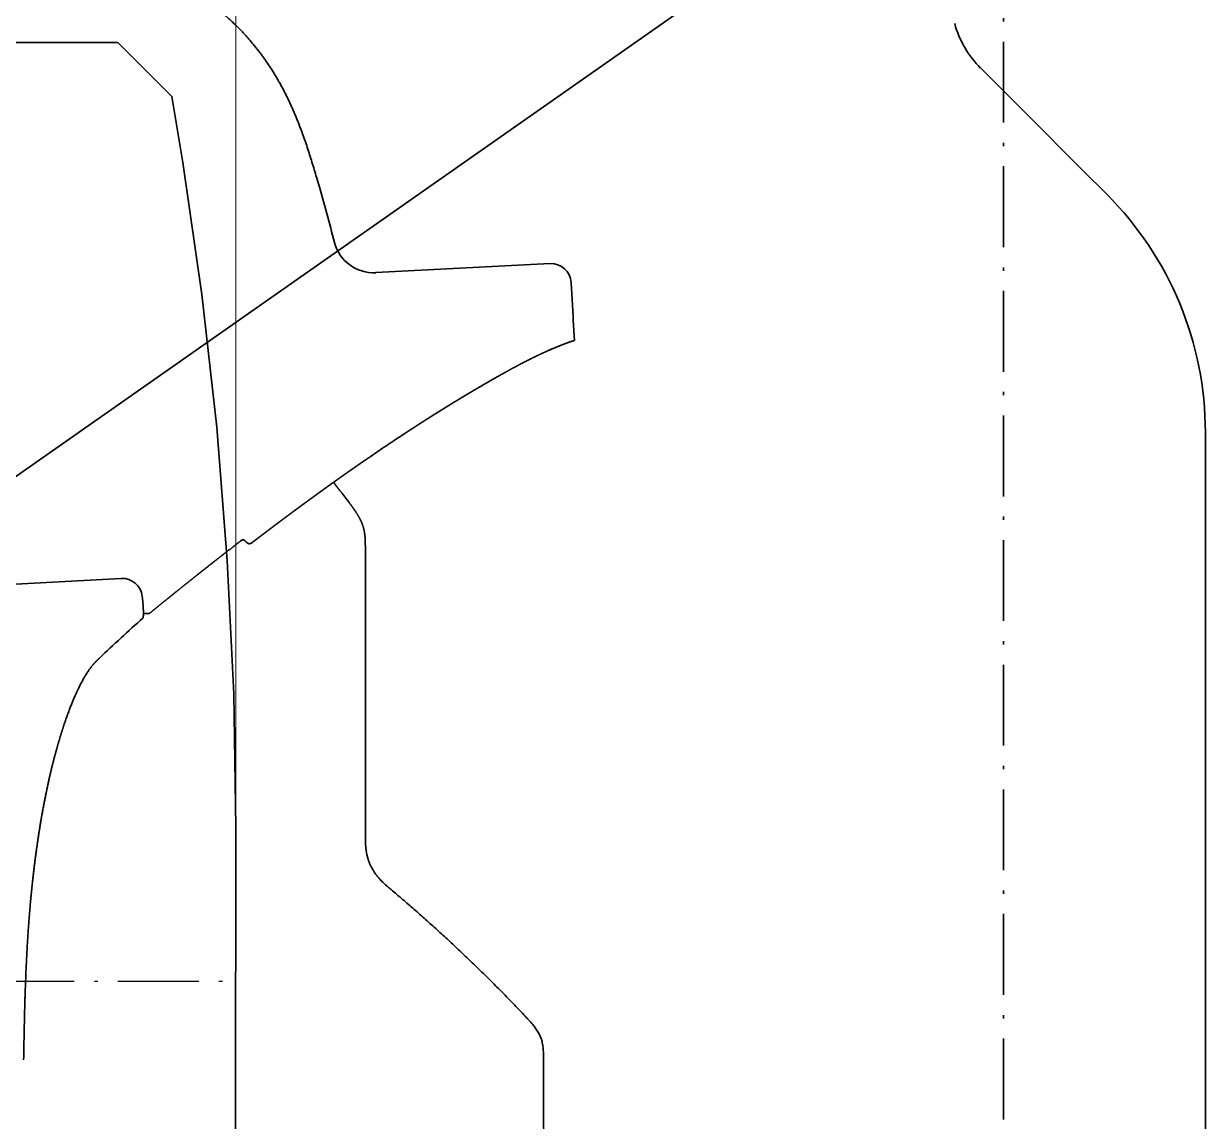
# Model space of a CAD drawing. Header units: millimetres. Extents: x 120 to 10915, y 515 to 8014.
# Drawn here: x 2454.5 to 2630, y 3207.7 to 3370.7 of the extents above; entities that cross this region are included whole.
import ezdxf

# ---------------------------------------------------------------- set-up
doc = ezdxf.new("R2010")
doc.units = ezdxf.units.MM
doc.linetypes.add('DASHDOT', pattern=[18.5, 12, -3, 0.5, -3])
doc.layers.get('0').update_dxf_attribs({"lineweight": 13})
for name, color, linetype, lineweight in [('201_Dimensions', 7, 'Continuous', 13), ('202_Information', 7, 'Continuous', 13), ('205_Chassis_top_view', 7, 'Continuous', 13), ('206_Cab_side_and_top_view', 7, 'Continuous', 13)]:
    doc.layers.add(name, color=color, linetype=linetype, lineweight=lineweight)

# ---------------------------------------------------------------- blocks, each defined once
blk = doc.blocks.new('PREL')
at = {"layer": '202_Information', "color": 1, "lineweight": 35}
blk.add_line((2051.28542, 851.966058), (2624.691851, 1253.469564), dxfattribs=at)
blk = doc.blocks.new('2647074_1')
at = {"layer": '201_Dimensions', "color": 2, "linetype": 'DASHDOT', "lineweight": 35}
blk.add_line((2600, 150), (2600, 1275), dxfattribs=at)
blk = doc.blocks.new('2409089_1')
at = {"layer": '206_Cab_side_and_top_view', "color": 3, "lineweight": 35}
for p, q in [((2495.85, 1184.5), (2495.86, 1184.45)), ((2497.98, 1177.88), (2498.31, 1176.76)), ((2506.78, 1163.71), (2532.68, 1165.06)), ((2535.83, 1162.22), (2535.96, 1159.73)), ((2535.96, 1159.73), (2536.09, 1157.24)), ((2536.09, 1157.24), (2536.11, 1156.93)), ((2536.11, 1156.93), (2536.12, 1156.64)), ((2536.12, 1156.64), (2536.28, 1153.64)), ((2505.24, 1122.31), (2505.24, 1080.3)), ((2468.98, 1118.3), (2444, 1116.98)), ((2472.11, 1115.64), (2472.13, 1115.43)), ((2472.39, 1113.09), (2473.18, 1113.13)), ((2465.75, 1106.49), (2465.76, 1106.5))]:
    blk.add_line(p, q, dxfattribs=at)
blk.add_lwpolyline([(2531.78, 797.91, 0.000638), (2531.71, 1046.35)], format="xyb", dxfattribs=at)
for centre, radius, start, end in [((2210.31, 1093.34), 299.84, 14.4556, 16.1548), ((2506.46, 1169.7), 6, 194.5652, 273), ((2532.83, 1162.07), 3, 3.0043, 92.9998), ((2455.66, 1094.48), 58.8, 36.6719, 38.6764), ((2469.14, 1115.32), 2.99, 6.2267, 93.1394), ((2473.18, 1113.17), 0.038, 274.727, 311.6967), ((2736.4, 819.77), 394.28, 132.0758, 133.3464)]:
    blk.add_arc(centre, radius, start, end, dxfattribs=at)
blk.add_ellipse((2472.24, 1116.08), major_axis=(0.14, -2.99), ratio=0.101171, start_param=5.952514, end_param=6.283106, dxfattribs=at)
for points, degree, knots in [([(2454.99, 1211.07), (2458.12, 1210.98), (2461.26, 1210.89), (2464.4, 1210.61), (2469.88, 1209.65), (2475.11, 1207.78), (2477.31, 1206.77), (2481.6, 1204.35), (2485.41, 1201.2), (2487.2, 1199.41), (2490.41, 1195.59), (2492.96, 1191.3), (2494.05, 1189.09), (2495, 1186.81), (2495.85, 1184.5)], 5, [0, 0, 0, 0, 0, 0, 15.677911, 15.677911, 15.677911, 27.686838, 27.686838, 27.686838, 40.269464, 40.269464, 40.269464, 52.568408, 52.568408, 52.568408, 52.568408, 52.568408, 52.568408]), ([(2495.86, 1184.45), (2495.99, 1184.1), (2496.25, 1183.38), (2496.62, 1182.3), (2496.97, 1181.21), (2497.32, 1180.11), (2497.65, 1179), (2497.87, 1178.25), (2497.98, 1177.88)], 3, [0, 0, 0, 0, 1.139769, 2.284055, 3.428249, 4.579925, 5.742512, 6.905067, 6.905067, 6.905067, 6.905067]), ([(2525.09, 1148.39), (2525.5, 1148.63), (2525.91, 1148.85), (2526.32, 1149.08), (2527.13, 1149.53), (2527.94, 1149.96), (2528.33, 1150.17), (2529.27, 1150.65), (2530.21, 1151.12), (2530.76, 1151.39), (2531.39, 1151.68), (2532.02, 1151.96), (2532.1, 1152), (2532.27, 1152.08), (2532.43, 1152.15), (2532.53, 1152.19), (2532.75, 1152.29), (2532.97, 1152.38), (2533.12, 1152.45), (2533.41, 1152.57), (2533.69, 1152.69), (2533.84, 1152.75), (2534.21, 1152.9), (2534.58, 1153.04), (2534.8, 1153.13), (2535.11, 1153.24), (2535.42, 1153.35), (2535.49, 1153.38), (2535.65, 1153.43), (2535.8, 1153.49), (2535.87, 1153.51), (2535.98, 1153.55), (2536.08, 1153.58), (2536.11, 1153.59), (2536.14, 1153.6), (2536.17, 1153.61), (2536.18, 1153.61), (2536.19, 1153.61), (2536.2, 1153.62), (2536.2, 1153.62), (2536.21, 1153.62), (2536.22, 1153.62), (2536.23, 1153.63), (2536.23, 1153.63), (2536.24, 1153.63), (2536.24, 1153.63), (2536.24, 1153.63), (2536.24, 1153.63), (2536.25, 1153.63), (2536.25, 1153.63), (2536.25, 1153.63), (2536.25, 1153.63), (2536.25, 1153.63), (2536.26, 1153.64), (2536.26, 1153.64), (2536.26, 1153.64), (2536.27, 1153.64), (2536.27, 1153.64), (2536.28, 1153.64), (2536.28, 1153.64), (2536.28, 1153.64), (2536.28, 1153.64), (2536.28, 1153.64)], 5, [0, 0, 0, 0, 0, 0, 2.353489, 2.353489, 2.353489, 4.615329, 4.615329, 4.615329, 7.62328, 7.62328, 7.62328, 8.084458, 8.084458, 8.084458, 8.532176, 8.532176, 8.532176, 9.298243, 9.298243, 9.298243, 10.080401, 10.080401, 10.080401, 11.317776, 11.317776, 11.317776, 11.731292, 11.731292, 11.731292, 12.14809, 12.14809, 12.14809, 12.311817, 12.311817, 12.311817, 12.344666, 12.344666, 12.344666, 12.377554, 12.377554, 12.377554, 12.410443, 12.410443, 12.410443, 12.421332, 12.421332, 12.421332, 12.432221, 12.432221, 12.432221, 12.443106, 12.443106, 12.443106, 12.45399, 12.45399, 12.45399, 12.497383, 12.497383, 12.497383, 12.583375, 12.583375, 12.583375, 12.583375, 12.583375, 12.583375]), ([(2525.09, 1148.39), (2525.06, 1148.38), (2525.03, 1148.36), (2525, 1148.34), (2524.94, 1148.31), (2524.88, 1148.27), (2524.85, 1148.26), (2524.78, 1148.22), (2524.72, 1148.19), (2524.69, 1148.17), (2524.63, 1148.13), (2524.57, 1148.1), (2524.54, 1148.08), (2524.48, 1148.05), (2524.42, 1148.01), (2524.39, 1148), (2524.33, 1147.96), (2524.26, 1147.93), (2524.23, 1147.91), (2524.17, 1147.87), (2524.11, 1147.84), (2524.08, 1147.82), (2524.02, 1147.79), (2523.96, 1147.75), (2523.93, 1147.73), (2523.87, 1147.7), (2523.81, 1147.66), (2523.78, 1147.65), (2523.71, 1147.61), (2523.65, 1147.58), (2523.62, 1147.56), (2523.56, 1147.52), (2523.5, 1147.49), (2523.47, 1147.47), (2523.41, 1147.44), (2523.35, 1147.4), (2523.32, 1147.38), (2523.26, 1147.35), (2523.2, 1147.31), (2523.17, 1147.29), (2523.11, 1147.26), (2523.05, 1147.23), (2523.01, 1147.21), (2522.95, 1147.17), (2522.89, 1147.14), (2522.86, 1147.12), (2522.8, 1147.08), (2522.74, 1147.05), (2522.71, 1147.03), (2522.64, 1146.99), (2522.57, 1146.95), (2522.52, 1146.92), (2522.44, 1146.87), (2522.36, 1146.83), (2522.32, 1146.8), (2522.24, 1146.76), (2522.16, 1146.71), (2522.11, 1146.68), (2522.03, 1146.64), (2521.95, 1146.59), (2521.91, 1146.56), (2521.83, 1146.51), (2521.74, 1146.47), (2521.71, 1146.44), (2521.62, 1146.39), (2521.54, 1146.34), (2521.5, 1146.33), (2521.42, 1146.28), (2521.34, 1146.23), (2521.29, 1146.2), (2521.21, 1146.15), (2521.13, 1146.11), (2521.09, 1146.08), (2521.01, 1146.03), (2520.93, 1145.98), (2520.89, 1145.96), (2520.81, 1145.91), (2520.73, 1145.86), (2520.68, 1145.84), (2520.6, 1145.79), (2520.52, 1145.74), (2520.48, 1145.72), (2520.4, 1145.67), (2520.31, 1145.62), (2520.27, 1145.6), (2520.19, 1145.55), (2520.11, 1145.5), (2520.07, 1145.47), (2519.99, 1145.42), (2519.91, 1145.38), (2519.87, 1145.35), (2519.78, 1145.3), (2519.7, 1145.25), (2519.66, 1145.23), (2519.58, 1145.18), (2519.5, 1145.13), (2519.46, 1145.11), (2519.38, 1145.06), (2519.3, 1145.01), (2519.26, 1144.99), (2519.19, 1144.94), (2519.11, 1144.9), (2519.08, 1144.87), (2519, 1144.83), (2518.92, 1144.78), (2518.89, 1144.76), (2518.81, 1144.71), (2518.74, 1144.67), (2518.7, 1144.64), (2518.62, 1144.6), (2518.55, 1144.55), (2518.51, 1144.53), (2518.43, 1144.48), (2518.36, 1144.44), (2518.32, 1144.41), (2518.24, 1144.37), (2518.17, 1144.32), (2518.13, 1144.3), (2518.06, 1144.25), (2517.98, 1144.21), (2517.94, 1144.18), (2517.87, 1144.14), (2517.79, 1144.09), (2517.75, 1144.07), (2517.68, 1144.02), (2517.6, 1143.97), (2517.57, 1143.95), (2517.49, 1143.91), (2517.42, 1143.86), (2517.38, 1143.84), (2517.3, 1143.79), (2517.23, 1143.74), (2517.19, 1143.72), (2517.12, 1143.67), (2517.04, 1143.63), (2517, 1143.6), (2516.93, 1143.56), (2516.85, 1143.51), (2516.81, 1143.49), (2516.74, 1143.44), (2516.66, 1143.39), (2516.63, 1143.37), (2516.55, 1143.32), (2516.48, 1143.28), (2516.44, 1143.25), (2516.36, 1143.2), (2516.27, 1143.15), (2516.23, 1143.12), (2516.13, 1143.06), (2516.04, 1143.01), (2516, 1142.98), (2515.91, 1142.92), (2515.82, 1142.86), (2515.76, 1142.83), (2515.67, 1142.77), (2515.58, 1142.72), (2515.53, 1142.69), (2515.44, 1142.63), (2515.35, 1142.57), (2515.3, 1142.54), (2515.21, 1142.49), (2515.13, 1142.43), (2515.07, 1142.39), (2514.98, 1142.34), (2514.89, 1142.28), (2514.84, 1142.25), (2514.75, 1142.19), (2514.66, 1142.14), (2514.61, 1142.11), (2514.52, 1142.05), (2514.43, 1141.99), (2514.39, 1141.96), (2514.29, 1141.9), (2514.2, 1141.84), (2514.16, 1141.81), (2514.06, 1141.76), (2513.97, 1141.7), (2513.93, 1141.67), (2513.83, 1141.61), (2513.74, 1141.55), (2513.7, 1141.52), (2513.61, 1141.46), (2513.51, 1141.4), (2513.47, 1141.37), (2513.38, 1141.32), (2513.28, 1141.26), (2513.24, 1141.23), (2513.15, 1141.17), (2513.06, 1141.11), (2513.01, 1141.08), (2512.92, 1141.02), (2512.83, 1140.96), (2512.78, 1140.93), (2512.69, 1140.87), (2512.6, 1140.81), (2512.55, 1140.78), (2512.46, 1140.72), (2512.37, 1140.66), (2512.32, 1140.63), (2512.23, 1140.57), (2512.13, 1140.51), (2512.09, 1140.48), (2512, 1140.42), (2511.9, 1140.36), (2511.86, 1140.33), (2511.76, 1140.27), (2511.67, 1140.21), (2511.62, 1140.18), (2511.53, 1140.12), (2511.44, 1140.06), (2511.39, 1140.03), (2510.25, 1139.28), (2509.11, 1138.53), (2508.02, 1137.8), (2506.9, 1137.03), (2505.77, 1136.26), (2505.73, 1136.23), (2505.64, 1136.17), (2505.55, 1136.11), (2505.51, 1136.08), (2505.41, 1136.01), (2505.31, 1135.95), (2505.27, 1135.91), (2505.17, 1135.85), (2505.07, 1135.78), (2505.03, 1135.75), (2504.93, 1135.68), (2504.83, 1135.62), (2504.79, 1135.58), (2504.69, 1135.52), (2504.59, 1135.45), (2504.55, 1135.42), (2504.45, 1135.35), (2504.35, 1135.28), (2504.31, 1135.25), (2504.21, 1135.18), (2504.11, 1135.11), (2504.07, 1135.09), (2503.97, 1135.02), (2503.88, 1134.95), (2503.83, 1134.92), (2503.73, 1134.85), (2503.64, 1134.79), (2503.58, 1134.75), (2503.49, 1134.68), (2503.4, 1134.62), (2503.35, 1134.58), (2503.25, 1134.52), (2503.16, 1134.45), (2503.11, 1134.42), (2503.01, 1134.35), (2502.91, 1134.28), (2502.88, 1134.26), (2502.78, 1134.19), (2502.68, 1134.12), (2502.63, 1134.08), (2502.54, 1134.02), (2502.44, 1133.95), (2502.4, 1133.92), (2502.3, 1133.85), (2502.21, 1133.78), (2502.16, 1133.75), (2502.06, 1133.68), (2501.97, 1133.61), (2501.92, 1133.58), (2501.83, 1133.51), (2501.73, 1133.45), (2501.69, 1133.42), (2501.59, 1133.35), (2501.5, 1133.29), (2501.46, 1133.25), (2501.36, 1133.19), (2501.27, 1133.12), (2501.23, 1133.09), (2501.14, 1133.02), (2501.04, 1132.96), (2501, 1132.93), (2500.91, 1132.86), (2500.81, 1132.8), (2500.77, 1132.76), (2500.68, 1132.7), (2500.58, 1132.63), (2500.54, 1132.6), (2500.45, 1132.54), (2500.36, 1132.47), (2500.31, 1132.44), (2500.22, 1132.37), (2500.13, 1132.31), (2500.08, 1132.27), (2499.99, 1132.21), (2499.9, 1132.15), (2499.85, 1132.11), (2499.76, 1132.04), (2499.67, 1131.98), (2499.63, 1131.95), (2499.53, 1131.88), (2499.44, 1131.81), (2499.39, 1131.78), (2499.3, 1131.72), (2499.21, 1131.65), (2499.17, 1131.62), (2499.07, 1131.55), (2498.98, 1131.49), (2498.94, 1131.45), (2498.85, 1131.39), (2498.75, 1131.32), (2498.71, 1131.29), (2498.61, 1131.22), (2498.52, 1131.15), (2498.49, 1131.13), (2498.39, 1131.06), (2498.3, 1130.99), (2498.25, 1130.96), (2498.15, 1130.89), (2498.05, 1130.82), (2497.99, 1130.77), (2497.87, 1130.68), (2497.76, 1130.6), (2497.71, 1130.56), (2497.6, 1130.48), (2497.48, 1130.4), (2497.43, 1130.36), (2497.31, 1130.28), (2497.2, 1130.19), (2497.14, 1130.15), (2497.03, 1130.07), (2496.91, 1129.98), (2496.87, 1129.95), (2496.75, 1129.87), (2496.63, 1129.78), (2496.58, 1129.74), (2496.46, 1129.65), (2496.34, 1129.57), (2496.3, 1129.54), (2496.19, 1129.45), (2496.07, 1129.37), (2496.01, 1129.33), (2495.9, 1129.25), (2495.79, 1129.17), (2495.73, 1129.11), (2495.61, 1129.03), (2495.5, 1128.95), (2495.45, 1128.91), (2495.34, 1128.83), (2495.22, 1128.75), (2495.17, 1128.7), (2495.06, 1128.62), (2494.94, 1128.54), (2494.89, 1128.5), (2494.77, 1128.41), (2494.66, 1128.33), (2494.61, 1128.29), (2494.5, 1128.21), (2494.38, 1128.13), (2494.32, 1128.08), (2494.21, 1128), (2494.1, 1127.91), (2494.04, 1127.87), (2493.93, 1127.79), (2493.82, 1127.71), (2493.76, 1127.66), (2493.66, 1127.59), (2493.55, 1127.51), (2493.5, 1127.47), (2493.4, 1127.4), (2493.31, 1127.32), (2493.26, 1127.29), (2493.16, 1127.21), (2493.06, 1127.14), (2493.01, 1127.1), (2492.92, 1127.03), (2492.82, 1126.96), (2492.76, 1126.92), (2492.67, 1126.85), (2492.57, 1126.77), (2492.52, 1126.74), (2492.42, 1126.66), (2492.32, 1126.59), (2492.28, 1126.56), (2492.18, 1126.48), (2492.08, 1126.41), (2492.03, 1126.37), (2491.93, 1126.3), (2491.84, 1126.22), (2491.79, 1126.19), (2491.69, 1126.11), (2491.59, 1126.04), (2491.54, 1126), (2491.45, 1125.93), (2491.35, 1125.86), (2491.3, 1125.82), (2491.2, 1125.74), (2491.1, 1125.67), (2491.05, 1125.63), (2490.96, 1125.56), (2490.86, 1125.49), (2490.81, 1125.45), (2490.71, 1125.38), (2490.62, 1125.3), (2490.57, 1125.26), (2490.47, 1125.19), (2490.38, 1125.12), (2490.32, 1125.08), (2490.22, 1125), (2490.12, 1124.93), (2490.09, 1124.9), (2489.98, 1124.82), (2489.88, 1124.75), (2489.83, 1124.71), (2489.77, 1124.66), (2489.71, 1124.61), (2489.69, 1124.6), (2489.66, 1124.58), (2489.63, 1124.55), (2489.61, 1124.54), (2489.58, 1124.52), (2489.55, 1124.5), (2489.54, 1124.48), (2489.51, 1124.46), (2489.47, 1124.44), (2489.46, 1124.42), (2489.43, 1124.4), (2489.4, 1124.38), (2489.38, 1124.37), (2489.35, 1124.34), (2489.32, 1124.32), (2489.3, 1124.31), (2489.27, 1124.28), (2489.24, 1124.26), (2489.23, 1124.25), (2489.2, 1124.22), (2489.17, 1124.2), (2489.15, 1124.19), (2489.1, 1124.15), (2489.06, 1124.12), (2489.03, 1124.1), (2488.98, 1124.06), (2488.93, 1124.02), (2488.92, 1124.01), (2488.89, 1123.99), (2488.86, 1123.97), (2488.84, 1123.95), (2488.77, 1123.9), (2488.69, 1123.84), (2488.62, 1123.79), (2488.56, 1123.74), (2488.5, 1123.69)], 5, [0, 0, 0, 0, 0, 0, 0.183778, 0.183778, 0.183778, 0.359829, 0.359829, 0.359829, 0.535879, 0.535879, 0.535879, 0.711929, 0.711929, 0.711929, 0.88798, 0.88798, 0.88798, 1.064031, 1.064031, 1.064031, 1.240081, 1.240081, 1.240081, 1.416132, 1.416132, 1.416132, 1.592183, 1.592183, 1.592183, 1.769624, 1.769624, 1.769624, 1.945675, 1.945675, 1.945675, 2.121725, 2.121725, 2.121725, 2.297776, 2.297776, 2.297776, 2.46772, 2.46772, 2.46772, 2.64377, 2.64377, 2.64377, 2.81982, 2.81982, 2.81982, 3.057518, 3.057518, 3.057518, 3.297405, 3.297405, 3.297405, 3.535103, 3.535103, 3.535103, 3.7728, 3.7728, 3.7728, 4.016356, 4.016356, 4.016356, 4.267493, 4.267493, 4.267493, 4.50519, 4.50519, 4.50519, 4.742888, 4.742888, 4.742888, 4.980585, 4.980585, 4.980585, 5.208873, 5.208873, 5.208873, 5.446571, 5.446571, 5.446571, 5.684752, 5.684752, 5.684752, 5.922449, 5.922449, 5.922449, 6.160147, 6.160147, 6.160147, 6.397844, 6.397844, 6.397844, 6.635542, 6.635542, 6.635542, 6.856568, 6.856568, 6.856568, 7.077593, 7.077593, 7.077593, 7.298619, 7.298619, 7.298619, 7.519645, 7.519645, 7.519645, 7.74067, 7.74067, 7.74067, 7.958626, 7.958626, 7.958626, 8.179652, 8.179652, 8.179652, 8.400677, 8.400677, 8.400677, 8.621703, 8.621703, 8.621703, 8.848481, 8.848481, 8.848481, 9.069506, 9.069506, 9.069506, 9.290532, 9.290532, 9.290532, 9.511557, 9.511557, 9.511557, 9.732583, 9.732583, 9.732583, 9.953609, 9.953609, 9.953609, 10.174634, 10.174634, 10.174634, 10.44681, 10.44681, 10.44681, 10.718985, 10.718985, 10.718985, 10.977437, 10.977437, 10.977437, 11.249612, 11.249612, 11.249612, 11.510951, 11.510951, 11.510951, 11.768099, 11.768099, 11.768099, 12.040274, 12.040274, 12.040274, 12.31245, 12.31245, 12.31245, 12.592372, 12.592372, 12.592372, 12.864547, 12.864547, 12.864547, 13.136722, 13.136722, 13.136722, 13.423753, 13.423753, 13.423753, 13.695928, 13.695928, 13.695928, 13.968015, 13.968015, 13.968015, 14.24019, 14.24019, 14.24019, 14.512365, 14.512365, 14.512365, 14.788608, 14.788608, 14.788608, 15.064851, 15.064851, 15.064851, 15.341094, 15.341094, 15.341094, 15.616882, 15.616882, 15.616882, 15.888543, 15.888543, 15.888543, 16.164786, 16.164786, 16.164786, 22.720867, 22.720867, 22.720867, 22.973786, 22.973786, 22.973786, 23.26523, 23.26523, 23.26523, 23.556675, 23.556675, 23.556675, 23.84812, 23.84812, 23.84812, 24.139564, 24.139564, 24.139564, 24.431009, 24.431009, 24.431009, 24.722454, 24.722454, 24.722454, 25.030776, 25.030776, 25.030776, 25.322221, 25.322221, 25.322221, 25.599493, 25.599493, 25.599493, 25.890938, 25.890938, 25.890938, 26.182382, 26.182382, 26.182382, 26.495114, 26.495114, 26.495114, 26.786558, 26.786558, 26.786558, 27.078003, 27.078003, 27.078003, 27.369448, 27.369448, 27.369448, 27.660892, 27.660892, 27.660892, 27.942416, 27.942416, 27.942416, 28.223939, 28.223939, 28.223939, 28.505463, 28.505463, 28.505463, 28.786986, 28.786986, 28.786986, 29.06851, 29.06851, 29.06851, 29.3554, 29.3554, 29.3554, 29.636924, 29.636924, 29.636924, 29.918447, 29.918447, 29.918447, 30.183486, 30.183486, 30.183486, 30.47412, 30.47412, 30.47412, 30.755643, 30.755643, 30.755643, 31.037167, 31.037167, 31.037167, 31.31869, 31.31869, 31.31869, 31.600214, 31.600214, 31.600214, 31.901917, 31.901917, 31.901917, 32.18344, 32.18344, 32.18344, 32.514145, 32.514145, 32.514145, 32.867555, 32.867555, 32.867555, 33.217428, 33.217428, 33.217428, 33.567302, 33.567302, 33.567302, 33.934029, 33.934029, 33.934029, 34.283903, 34.283903, 34.283903, 34.657564, 34.657564, 34.657564, 35.007438, 35.007438, 35.007438, 35.336561, 35.336561, 35.336561, 35.693069, 35.693069, 35.693069, 36.042942, 36.042942, 36.042942, 36.392816, 36.392816, 36.392816, 36.746874, 36.746874, 36.746874, 37.086083, 37.086083, 37.086083, 37.435957, 37.435957, 37.435957, 37.78583, 37.78583, 37.78583, 38.091992, 38.091992, 38.091992, 38.402165, 38.402165, 38.402165, 38.708327, 38.708327, 38.708327, 39.004304, 39.004304, 39.004304, 39.310466, 39.310466, 39.310466, 39.629384, 39.629384, 39.629384, 39.935546, 39.935546, 39.935546, 40.241707, 40.241707, 40.241707, 40.547869, 40.547869, 40.547869, 40.85403, 40.85403, 40.85403, 41.160192, 41.160192, 41.160192, 41.466353, 41.466353, 41.466353, 41.770838, 41.770838, 41.770838, 42.061712, 42.061712, 42.061712, 42.393796, 42.393796, 42.393796, 42.699957, 42.699957, 42.699957, 42.797028, 42.797028, 42.797028, 42.894098, 42.894098, 42.894098, 42.991168, 42.991168, 42.991168, 43.088238, 43.088238, 43.088238, 43.185309, 43.185309, 43.185309, 43.282379, 43.282379, 43.282379, 43.379449, 43.379449, 43.379449, 43.476519, 43.476519, 43.476519, 43.67066, 43.67066, 43.67066, 43.76773, 43.76773, 43.76773, 43.8648, 43.8648, 43.8648, 44.248756, 44.248756, 44.248756, 44.248756, 44.248756, 44.248756]), ([(2502.83, 1129.59), (2503.15, 1129.16), (2503.47, 1128.72), (2503.79, 1128.26), (2504.32, 1127.44), (2504.74, 1126.55), (2504.89, 1126.15), (2505.12, 1125.29), (2505.21, 1124.41), (2505.23, 1123.95), (2505.24, 1123.35), (2505.24, 1122.75), (2505.24, 1122.6), (2505.24, 1122.46), (2505.24, 1122.31)], 5, [0, 0, 0, 0, 0, 0, 2.734729, 2.734729, 2.734729, 4.937793, 4.937793, 4.937793, 7.20872, 7.20872, 7.20872, 7.951992, 7.951992, 7.951992, 7.951992, 7.951992, 7.951992]), ([(2486.71, 1123.88), (2486.43, 1123.65), (2486.14, 1123.43), (2485.85, 1123.21), (2485.08, 1122.61), (2484.3, 1122), (2483.84, 1121.64), (2483.27, 1121.2), (2482.75, 1120.79), (2482.67, 1120.72), (2482.51, 1120.6), (2482.36, 1120.48), (2482.28, 1120.42), (2482.12, 1120.3), (2481.97, 1120.18), (2481.89, 1120.11), (2481.61, 1119.89), (2481.33, 1119.67), (2481.14, 1119.52), (2480.88, 1119.32), (2480.61, 1119.1), (2480.55, 1119.06), (2480.46, 1118.99), (2480.37, 1118.91), (2480.32, 1118.87), (2480.18, 1118.76), (2480.03, 1118.64), (2479.93, 1118.56), (2479.33, 1118.08), (2478.71, 1117.59), (2478.19, 1117.18), (2477.56, 1116.67), (2476.92, 1116.15), (2476.77, 1116.04), (2476.56, 1115.86), (2476.34, 1115.69), (2476.27, 1115.63), (2476.13, 1115.51), (2475.99, 1115.4), (2475.89, 1115.32), (2475.31, 1114.86), (2474.73, 1114.39), (2474.21, 1113.96), (2473.71, 1113.55), (2473.2, 1113.14)], 5, [0, 0, 0, 0, 0, 0, 2.348098, 2.348098, 2.348098, 6.298998, 6.298998, 6.298998, 7.01259, 7.01259, 7.01259, 7.733205, 7.733205, 7.733205, 8.581884, 8.581884, 8.581884, 10.698228, 10.698228, 10.698228, 11.090976, 11.090976, 11.090976, 11.496757, 11.496757, 11.496757, 12.328592, 12.328592, 12.328592, 16.524645, 16.524645, 16.524645, 17.69177, 17.69177, 17.69177, 18.283687, 18.283687, 18.283687, 18.814614, 18.814614, 18.814614, 22.798432, 22.798432, 22.798432, 22.798432, 22.798432, 22.798432]), ([(2487.05, 1124.06), (2487.05, 1124.06), (2487.05, 1124.06), (2487.05, 1124.06), (2487.05, 1124.06), (2487.04, 1124.06), (2487.04, 1124.06), (2487.04, 1124.06), (2487.04, 1124.06), (2487.03, 1124.06), (2487.03, 1124.06), (2487.03, 1124.06), (2487.03, 1124.06), (2487.02, 1124.05), (2487.02, 1124.05), (2487.02, 1124.05), (2487.01, 1124.05), (2487.01, 1124.05), (2487, 1124.05), (2487, 1124.05), (2487, 1124.05), (2486.99, 1124.05), (2486.99, 1124.05), (2486.99, 1124.05), (2486.98, 1124.05), (2486.98, 1124.04), (2486.97, 1124.04), (2486.97, 1124.04), (2486.97, 1124.04), (2486.96, 1124.04), (2486.96, 1124.04), (2486.95, 1124.03), (2486.94, 1124.03), (2486.94, 1124.03), (2486.92, 1124.02), (2486.91, 1124.01), (2486.9, 1124.01), (2486.89, 1124), (2486.88, 1124), (2486.88, 1124), (2486.87, 1123.99), (2486.86, 1123.99), (2486.86, 1123.98), (2486.85, 1123.98), (2486.84, 1123.97), (2486.84, 1123.97), (2486.83, 1123.96), (2486.82, 1123.96), (2486.81, 1123.95), (2486.8, 1123.95), (2486.79, 1123.94), (2486.79, 1123.94), (2486.78, 1123.93), (2486.77, 1123.92), (2486.77, 1123.92), (2486.76, 1123.91), (2486.75, 1123.91), (2486.75, 1123.9), (2486.74, 1123.9), (2486.73, 1123.89), (2486.73, 1123.89), (2486.72, 1123.88), (2486.72, 1123.88), (2486.71, 1123.88), (2486.71, 1123.88), (2486.71, 1123.88)], 5, [0, 0, 0, 0, 0, 0, 0.0094793, 0.0094793, 0.0094793, 0.0189586, 0.0189586, 0.0189586, 0.0297203, 0.0297203, 0.0297203, 0.040482, 0.040482, 0.040482, 0.0524572, 0.0524572, 0.0524572, 0.0644323, 0.0644323, 0.0644323, 0.0766538, 0.0766538, 0.0766538, 0.0888753, 0.0888753, 0.0888753, 0.1052909, 0.1052909, 0.1052909, 0.1217065, 0.1217065, 0.1217065, 0.1509242, 0.1509242, 0.1509242, 0.1948294, 0.1948294, 0.1948294, 0.2158207, 0.2158207, 0.2158207, 0.2368121, 0.2368121, 0.2368121, 0.2682884, 0.2682884, 0.2682884, 0.2997647, 0.2997647, 0.2997647, 0.3273587, 0.3273587, 0.3273587, 0.3549528, 0.3549528, 0.3549528, 0.3821853, 0.3821853, 0.3821853, 0.4094178, 0.4094178, 0.4094178, 0.4147994, 0.4147994, 0.4147994, 0.4147994, 0.4147994, 0.4147994]), ([(2488.04, 1123.47), (2488.02, 1123.47), (2488, 1123.47), (2487.99, 1123.47), (2487.95, 1123.47), (2487.92, 1123.48), (2487.9, 1123.48), (2487.84, 1123.5), (2487.78, 1123.53), (2487.74, 1123.56), (2487.68, 1123.6), (2487.63, 1123.64), (2487.62, 1123.65), (2487.58, 1123.68), (2487.55, 1123.71), (2487.53, 1123.73), (2487.5, 1123.76), (2487.47, 1123.79), (2487.46, 1123.8), (2487.43, 1123.83), (2487.4, 1123.86), (2487.39, 1123.87), (2487.36, 1123.9), (2487.32, 1123.93), (2487.3, 1123.95), (2487.26, 1123.99), (2487.2, 1124.02), (2487.16, 1124.04), (2487.12, 1124.06), (2487.07, 1124.06), (2487.06, 1124.06), (2487.06, 1124.06), (2487.06, 1124.06), (2487.06, 1124.06), (2487.06, 1124.06), (2487.05, 1124.06)], 5, [0, 0, 0, 0, 0, 0, 0.128888, 0.128888, 0.128888, 0.257776, 0.257776, 0.257776, 0.683288, 0.683288, 0.683288, 0.885432, 0.885432, 0.885432, 1.084789, 1.084789, 1.084789, 1.286656, 1.286656, 1.286656, 1.484935, 1.484935, 1.484935, 1.687312, 1.687312, 1.687312, 2.055348, 2.055348, 2.055348, 2.064808, 2.064808, 2.064808, 2.074268, 2.074268, 2.074268, 2.074268, 2.074268, 2.074268]), ([(2488.5, 1123.69), (2488.5, 1123.69), (2488.49, 1123.68), (2488.48, 1123.68), (2488.47, 1123.67), (2488.46, 1123.66), (2488.45, 1123.65), (2488.44, 1123.65), (2488.43, 1123.64), (2488.42, 1123.64), (2488.42, 1123.63), (2488.41, 1123.62), (2488.4, 1123.62), (2488.39, 1123.61), (2488.38, 1123.6), (2488.37, 1123.6), (2488.36, 1123.59), (2488.35, 1123.58), (2488.34, 1123.58), (2488.33, 1123.57), (2488.33, 1123.57), (2488.32, 1123.57), (2488.31, 1123.56), (2488.3, 1123.55), (2488.29, 1123.55), (2488.28, 1123.54), (2488.27, 1123.54), (2488.27, 1123.53), (2488.26, 1123.53), (2488.26, 1123.53), (2488.25, 1123.53), (2488.24, 1123.52), (2488.23, 1123.52), (2488.23, 1123.52), (2488.22, 1123.51), (2488.21, 1123.51), (2488.21, 1123.51), (2488.2, 1123.51), (2488.2, 1123.5), (2488.2, 1123.5), (2488.19, 1123.5), (2488.18, 1123.5), (2488.18, 1123.5), (2488.17, 1123.49), (2488.16, 1123.49), (2488.16, 1123.49), (2488.15, 1123.49), (2488.14, 1123.48), (2488.13, 1123.48), (2488.12, 1123.48), (2488.11, 1123.48), (2488.11, 1123.48), (2488.1, 1123.47), (2488.09, 1123.47), (2488.08, 1123.47), (2488.07, 1123.47), (2488.06, 1123.47), (2488.05, 1123.47), (2488.05, 1123.47), (2488.04, 1123.47)], 5, [0, 0, 0, 0, 0, 0, 0.0414458, 0.0414458, 0.0414458, 0.0828917, 0.0828917, 0.0828917, 0.1089755, 0.1089755, 0.1089755, 0.1350593, 0.1350593, 0.1350593, 0.187224, 0.187224, 0.187224, 0.2104457, 0.2104457, 0.2104457, 0.2336675, 0.2336675, 0.2336675, 0.2801002, 0.2801002, 0.2801002, 0.2978672, 0.2978672, 0.2978672, 0.3156342, 0.3156342, 0.3156342, 0.3511641, 0.3511641, 0.3511641, 0.3645107, 0.3645107, 0.3645107, 0.3778573, 0.3778573, 0.3778573, 0.4045473, 0.4045473, 0.4045473, 0.4296922, 0.4296922, 0.4296922, 0.4548371, 0.4548371, 0.4548371, 0.4879572, 0.4879572, 0.4879572, 0.5233097, 0.5233097, 0.5233097, 0.5598525, 0.5598525, 0.5598525, 0.5598525, 0.5598525, 0.5598525]), ([(2488.5, 1123.69), (2488.5, 1123.69), (2488.49, 1123.68), (2488.48, 1123.68), (2488.47, 1123.67), (2488.46, 1123.66), (2488.45, 1123.65), (2488.44, 1123.65), (2488.43, 1123.64), (2488.42, 1123.64), (2488.42, 1123.63), (2488.41, 1123.62), (2488.4, 1123.62), (2488.39, 1123.61), (2488.38, 1123.6), (2488.37, 1123.6), (2488.36, 1123.59), (2488.35, 1123.58), (2488.34, 1123.58), (2488.33, 1123.57), (2488.33, 1123.57), (2488.32, 1123.57), (2488.31, 1123.56), (2488.3, 1123.55), (2488.29, 1123.55), (2488.28, 1123.54), (2488.27, 1123.54), (2488.27, 1123.53), (2488.26, 1123.53), (2488.26, 1123.53), (2488.25, 1123.53), (2488.24, 1123.52), (2488.23, 1123.52), (2488.23, 1123.52), (2488.22, 1123.51), (2488.21, 1123.51), (2488.21, 1123.51), (2488.2, 1123.51), (2488.2, 1123.5), (2488.2, 1123.5), (2488.19, 1123.5), (2488.18, 1123.5), (2488.18, 1123.5), (2488.17, 1123.49), (2488.16, 1123.49), (2488.16, 1123.49), (2488.15, 1123.49), (2488.14, 1123.48), (2488.13, 1123.48), (2488.12, 1123.48), (2488.11, 1123.48), (2488.11, 1123.48), (2488.1, 1123.47), (2488.09, 1123.47), (2488.08, 1123.47), (2488.07, 1123.47), (2488.06, 1123.47), (2488.05, 1123.47), (2488.05, 1123.47), (2488.04, 1123.47)], 5, [0, 0, 0, 0, 0, 0, 0.0414458, 0.0414458, 0.0414458, 0.0828917, 0.0828917, 0.0828917, 0.1089755, 0.1089755, 0.1089755, 0.1350593, 0.1350593, 0.1350593, 0.187224, 0.187224, 0.187224, 0.2104457, 0.2104457, 0.2104457, 0.2336675, 0.2336675, 0.2336675, 0.2801002, 0.2801002, 0.2801002, 0.2978672, 0.2978672, 0.2978672, 0.3156342, 0.3156342, 0.3156342, 0.3511641, 0.3511641, 0.3511641, 0.3645107, 0.3645107, 0.3645107, 0.3778573, 0.3778573, 0.3778573, 0.4045473, 0.4045473, 0.4045473, 0.4296922, 0.4296922, 0.4296922, 0.4548371, 0.4548371, 0.4548371, 0.4879572, 0.4879572, 0.4879572, 0.5233097, 0.5233097, 0.5233097, 0.5598525, 0.5598525, 0.5598525, 0.5598525, 0.5598525, 0.5598525]), ([(2472.13, 1115.43), (2472.17, 1115.08), (2472.2, 1114.73), (2472.23, 1114.39), (2472.27, 1113.77), (2472.28, 1113.2), (2472.28, 1112.96), (2472.27, 1112.67), (2472.23, 1112.5), (2472.22, 1112.46), (2472.2, 1112.44), (2472.19, 1112.43)], 5, [0, 0, 0, 0, 0, 0, 2.122307, 2.122307, 2.122307, 3.822986, 3.822986, 3.822986, 4.38283, 4.38283, 4.38283, 4.38283, 4.38283, 4.38283]), ([(2465.75, 1106.49), (2465.51, 1106.25), (2465.26, 1106.02), (2465.01, 1105.76), (2464.39, 1105.06), (2463.66, 1103.95), (2463.22, 1103.19), (2462.37, 1101.53), (2461.46, 1099.33), (2461.05, 1098.26), (2460.48, 1096.61), (2459.92, 1094.81), (2459.76, 1094.26), (2459.59, 1093.69), (2459.43, 1093.11)], 5, [0, 0, 0, 0, 0, 0, 13.602471, 13.602471, 13.602471, 29.940301, 29.940301, 29.940301, 42.621703, 42.621703, 42.621703, 48.039745, 48.039745, 48.039745, 48.039745, 48.039745, 48.039745]), ([(2459.43, 1093.11), (2458.96, 1091.43), (2458.51, 1089.64), (2458.08, 1087.76), (2457.52, 1085.04), (2457.03, 1082.24), (2456.9, 1081.42), (2456.19, 1076.96), (2455.64, 1072.32), (2455.29, 1068.46), (2454.92, 1062.54), (2454.7, 1056.55), (2454.64, 1054.52), (2454.58, 1051.76), (2454.53, 1048.99), (2454.51, 1048.27), (2454.5, 1047.56), (2454.49, 1046.84)], 5, [0, 0, 0, 0, 0, 0, 15.847751, 15.847751, 15.847751, 22.205237, 22.205237, 22.205237, 50.602462, 50.602462, 50.602462, 65.25461, 65.25461, 65.25461, 70.354975, 70.354975, 70.354975, 70.354975, 70.354975, 70.354975]), ([(2509.07, 1072.11), (2508.97, 1072.2), (2508.76, 1072.37), (2508.46, 1072.63), (2508.16, 1072.89), (2507.92, 1073.12), (2507.73, 1073.31), (2507.59, 1073.45), (2507.45, 1073.59), (2507.32, 1073.74), (2507.19, 1073.89), (2507.06, 1074.04), (2506.94, 1074.19), (2506.82, 1074.35), (2506.7, 1074.51), (2506.59, 1074.67), (2506.48, 1074.83), (2506.38, 1075), (2506.28, 1075.17), (2506.19, 1075.34), (2506.1, 1075.52), (2506.01, 1075.7), (2505.92, 1075.89), (2505.84, 1076.09), (2505.77, 1076.29), (2505.7, 1076.48), (2505.64, 1076.66), (2505.59, 1076.83), (2505.55, 1077), (2505.46, 1077.34), (2505.41, 1077.63), (2505.37, 1077.86)], 3, [0, 0, 0, 0, 0.40333, 0.804285, 1.203471, 1.601281, 1.799678, 1.997833, 2.195766, 2.393495, 2.591035, 2.788399, 2.985601, 3.182651, 3.379485, 3.576198, 3.772798, 3.969292, 4.165688, 4.361994, 4.558216, 4.75436, 4.968763, 5.183092, 5.397354, 5.611559, 5.789042, 5.966503, 6.143948, 6.321381, 7.025211, 7.025211, 7.025211, 7.025211]), ([(2528.97, 1053.33), (2528.44, 1053.89), (2527.39, 1054.99), (2525.8, 1056.63), (2524.19, 1058.26), (2522.56, 1059.87), (2520.92, 1061.46), (2519.26, 1063.04), (2517.59, 1064.6), (2515.9, 1066.15), (2514.2, 1067.67), (2512.49, 1069.18), (2510.78, 1070.66), (2509.64, 1071.63), (2509.07, 1072.11)], 3, [0, 0, 0, 0, 2.29104, 4.579923, 6.866833, 9.151955, 11.444995, 13.736239, 16.0235, 18.308886, 20.594547, 22.877563, 25.146626, 27.37433, 27.37433, 27.37433, 27.37433]), ([(2528.97, 1053.33), (2529.07, 1053.22), (2529.27, 1053.01), (2529.56, 1052.7), (2529.83, 1052.39), (2530.1, 1052.09), (2530.35, 1051.78), (2530.58, 1051.47), (2530.78, 1051.16), (2530.97, 1050.86), (2531.13, 1050.54), (2531.27, 1050.22), (2531.39, 1049.89), (2531.48, 1049.55), (2531.56, 1049.19), (2531.61, 1048.83), (2531.66, 1048.44), (2531.68, 1048.05), (2531.7, 1047.64), (2531.71, 1047.22), (2531.71, 1046.79), (2531.71, 1046.5), (2531.72, 1046.35)], 3, [0, 0, 0, 0, 0.439841, 0.875284, 1.281212, 1.676764, 2.081668, 2.473244, 2.834784, 3.186879, 3.540974, 3.891263, 4.241543, 4.595651, 4.955902, 5.326511, 5.709637, 6.106485, 6.515794, 6.938003, 7.370966, 7.811311, 7.811311, 7.811311, 7.811311]), ([(2528.97, 1053.33), (2529.07, 1053.22), (2529.27, 1053.01), (2529.56, 1052.7), (2529.83, 1052.39), (2530.1, 1052.09), (2530.35, 1051.78), (2530.58, 1051.47), (2530.78, 1051.16), (2530.97, 1050.86), (2531.13, 1050.54), (2531.27, 1050.22), (2531.39, 1049.89), (2531.48, 1049.55), (2531.56, 1049.19), (2531.61, 1048.83), (2531.66, 1048.44), (2531.68, 1048.05), (2531.7, 1047.64), (2531.71, 1047.22), (2531.71, 1046.79), (2531.71, 1046.5), (2531.72, 1046.35)], 3, [0, 0, 0, 0, 0.439841, 0.875284, 1.281212, 1.676764, 2.081668, 2.473244, 2.834784, 3.186879, 3.540974, 3.891263, 4.241543, 4.595651, 4.955902, 5.326511, 5.709637, 6.106485, 6.515794, 6.938003, 7.370966, 7.811311, 7.811311, 7.811311, 7.811311])]:
    blk.add_open_spline(points, degree=degree, knots=knots, dxfattribs=at)
for points in [[(2501.57, 1131.22), (2501.36, 1131.49), (2501.14, 1131.76), (2500.92, 1132.03), (2500.72, 1132.31), (2500.53, 1132.6)], [(2505.24, 1080.3), (2505.24, 1079.81), (2505.24, 1079.32), (2505.26, 1078.83), (2505.3, 1078.35), (2505.37, 1077.86)]]:
    blk.add_open_spline(points, degree=5, dxfattribs=at)
blk = doc.blocks.new('2470071')
at = {"layer": '206_Cab_side_and_top_view', "color": 3, "lineweight": 35}
for p, q in [((2596.34, 1194.37), (2603.12, 1187.58)), ((2603.12, 1187.58), (2611.8, 1178.9)), ((2611.8, 1178.9), (2615.36, 1175.35)), ((2630, 1139.99), (2630, 806.8))]:
    blk.add_line(p, q, dxfattribs=at)
for centre, radius, start, end in [((2607.23, 1204.68), 15, 195.4799, 224.9997), ((2580, 1139.99), 50, 360, 45)]:
    blk.add_arc(centre, radius, start, end, dxfattribs=at)
blk = doc.blocks.new('2833342_1')
at = {"layer": '205_Chassis_top_view', "color": 2, "linetype": 'DASHDOT', "lineweight": 25}
blk.add_line((1414, 1058.5), (2486, 1058.5), dxfattribs=at)
at = {"layer": '205_Chassis_top_view', "color": 3, "lineweight": 35}
blk.add_lwpolyline([(2452.07666, 889.035828), (2468.5, 889.134827), (2476.5, 897.134827), (2479.635254, 916.712463), (2482.146973, 936.379822), (2484.033203, 956.117004), (2485.291748, 975.904175), (2485.921387, 995.721252), (2486, 1081.365234), (2485.685059, 1101.189819), (2484.740967, 1120.994385), (2483.168457, 1140.759033), (2480.969238, 1160.463867), (2478.145264, 1180.088745), (2476.5, 1189.865234), (2468.5, 1197.865234), (2453, 1197.865234)], dxfattribs=at)
at = {"layer": '205_Chassis_top_view', "color": 1, "lineweight": 5}
blk.add_point((2486, 1058.5), dxfattribs=at)
blk = doc.blocks.new('BLOCK89')
at = {"layer": '201_Dimensions', "color": 2, "lineweight": 18}
blk.add_line((2486, 1058.5), (2486, 1392), dxfattribs=at)

msp = doc.modelspace()

# ---------------------------------------------------------------- block references
at = {"color": 7, "lineweight": 35}
for name in ['PREL', '2833342_1', '2470071', '2647074_1', '2409089_1']:
    msp.add_blockref(name, (0, 2170), dxfattribs=at)
at = {"layer": '201_Dimensions', "lineweight": 0}
msp.add_blockref('BLOCK89', (0, 2170), dxfattribs=at)

doc.saveas('drawing.dxf')
